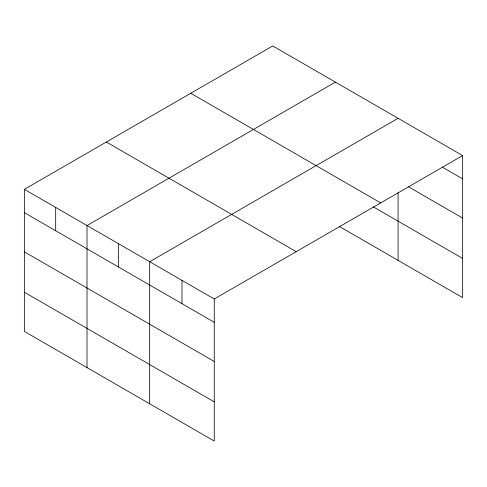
<?xml version="1.0" encoding="UTF-8"?>
<svg xmlns="http://www.w3.org/2000/svg" width="487" height="487" viewBox="0 0 487 487"><rect width="100%" height="100%" fill="white"/><g stroke="black" fill="none" stroke-linecap="round" stroke-linejoin="round"><path stroke-width="0.73" d="M24.35 189.352L214.256 298.994L214.256 441.058L24.35 331.416L24.35 189.352L272.744 45.942L462.65 155.584L462.65 297.648L339.329 226.449M335.415 82.126L87.021 225.536L87.021 367.594M398.08 118.311L149.686 261.72L149.686 403.778M214.256 298.994L462.65 155.584M442.226 167.09L462.65 178.881M408.623 186.88L462.65 218.073M190.776 93.273L380.682 202.909M373.273 206.853L462.65 258.451M106.318 142.027L296.224 251.669M24.35 212.649L214.256 322.291M24.35 251.84L214.256 361.482M24.35 292.218L214.256 401.86M398.08 192.761L398.08 260.368M181.974 280.354L181.974 303.651M118.353 243.628L118.353 266.919M55.682 207.444L55.682 230.735"/></g></svg>
